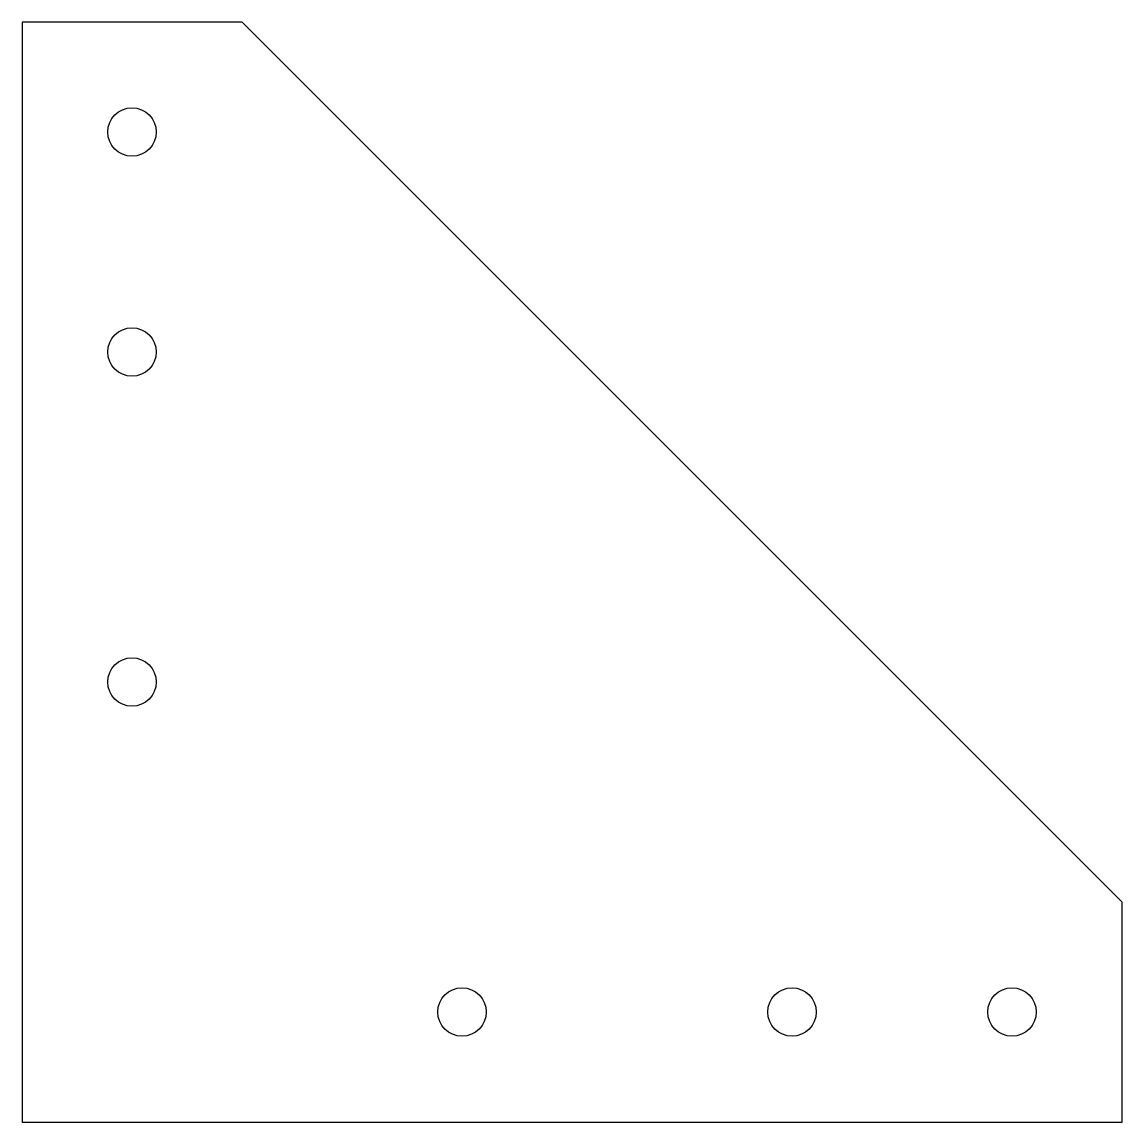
# Model space of a CAD drawing. Header units: millimetres. Extents: x 0 to 150, y 0 to 150.
import ezdxf

# ---------------------------------------------------------------- set-up
doc = ezdxf.new("R2010")
doc.units = ezdxf.units.MM
doc.layers.add('cut', color=7, linetype='Continuous')

msp = doc.modelspace()

# ---------------------------------------------------------------- linework, layer by layer
at = {"layer": 'cut'}
for p, q in [((0, 150), (0, 0)), ((30, 150), (0, 150)), ((150, 30), (30, 150)), ((150, 0), (150, 30)), ((0, 0), (150, 0))]:
    msp.add_line(p, q, dxfattribs=at)
for centre in [(15, 135), (15, 105), (15, 60), (60, 15), (105, 15), (135, 15)]:
    msp.add_circle(centre, 3.3, dxfattribs=at)

doc.saveas('drawing.dxf')
